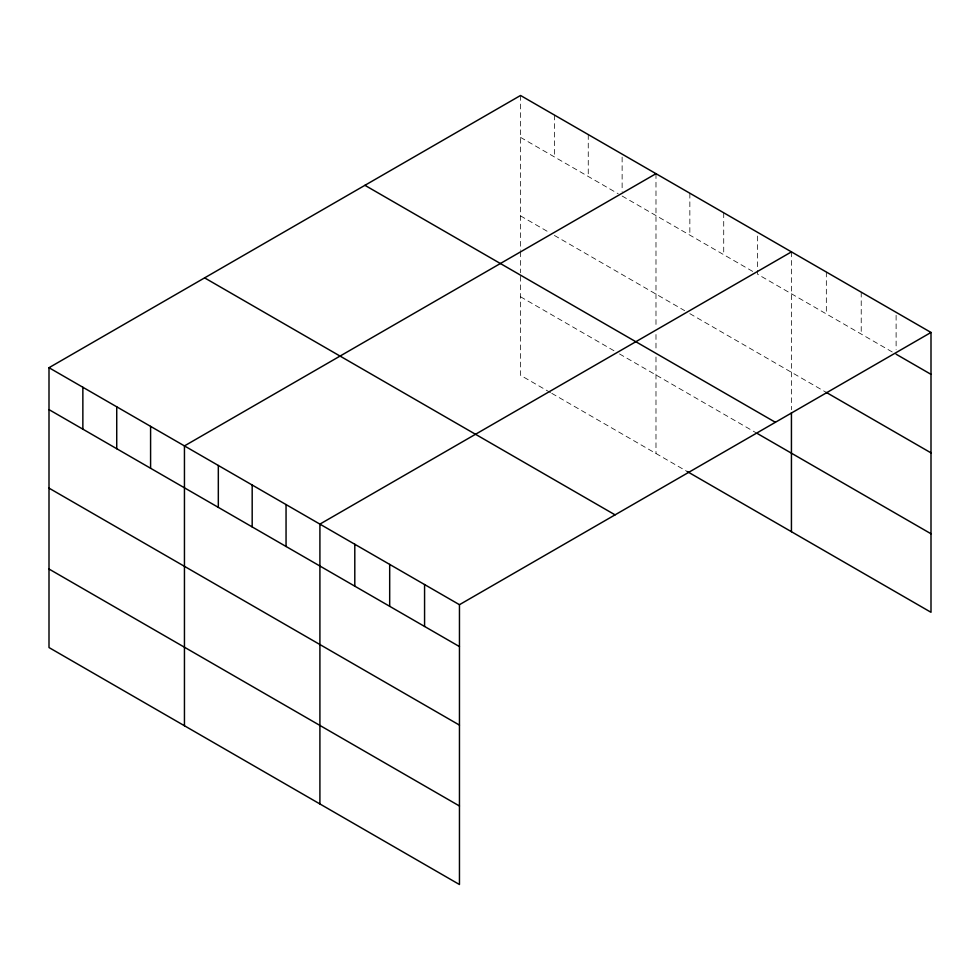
<?xml version="1.0" encoding="UTF-8"?>
<svg xmlns="http://www.w3.org/2000/svg" width="980" height="980" viewBox="0 0 980 980"><rect width="100%" height="100%" fill="white"/><g stroke="black" fill="none" stroke-linecap="round" stroke-linejoin="round"><path stroke-width="0.73" stroke-dasharray="4.9 3.68" d="M520.539 95.477L520.539 250.341M520.539 137.371L618.221 193.771M622.129 196.025L753.669 271.975M892.229 351.967L757.577 274.229L757.577 233.828M520.539 215.894L549.192 232.432M554.398 235.445L684.64 310.636M689.846 313.649L826.336 392.441M520.539 296.793L614.313 350.926M619.519 353.939L757.577 433.65M550.49 392.6L520.539 375.303L520.539 274.314M551.789 393.348L687.25 471.552M896.112 315.303L896.112 349.725M861.224 292.175L861.224 334.07M826.336 272.024L826.336 313.918M791.436 251.885L791.436 409.75M723.718 212.782L723.718 254.678M689.846 193.232L689.846 235.127M655.988 173.681L655.988 327.051M655.988 334.548L655.988 351.024M655.988 357.014L655.988 453.507M622.129 157.119L622.129 191.541M588.257 134.579L588.257 176.474M554.398 115.028L554.398 156.923M520.539 251.848L520.539 272.82"/><path stroke-width="1.47" d="M931 332.453L459.461 604.697L459.461 884.524L49 647.547L49 367.708L520.539 95.477L931 332.453L931 612.292L687.25 471.552M655.988 173.681L184.448 445.912L184.448 725.751M791.436 251.885L319.909 524.116L319.909 803.955M896.112 354.209L931 374.348M826.336 392.441L931 452.87M364.928 185.318L775.388 422.294M757.577 433.65L931 533.769M204.612 277.879L615.073 514.855M49 367.708L459.461 604.697M49 409.615L459.461 646.592M49 488.126L459.461 725.114M49 569.025L459.461 806.001M791.436 412.752L791.436 531.711M424.573 584.546L424.573 626.453M389.685 564.407L389.685 606.302M354.797 544.268L354.797 586.163M286.05 504.565L286.05 546.473M252.179 485.014L252.179 526.922M218.32 465.463L218.32 507.371M150.589 426.361L150.589 468.269M116.73 406.81L116.73 448.718M82.859 387.259L82.859 429.166"/></g></svg>
